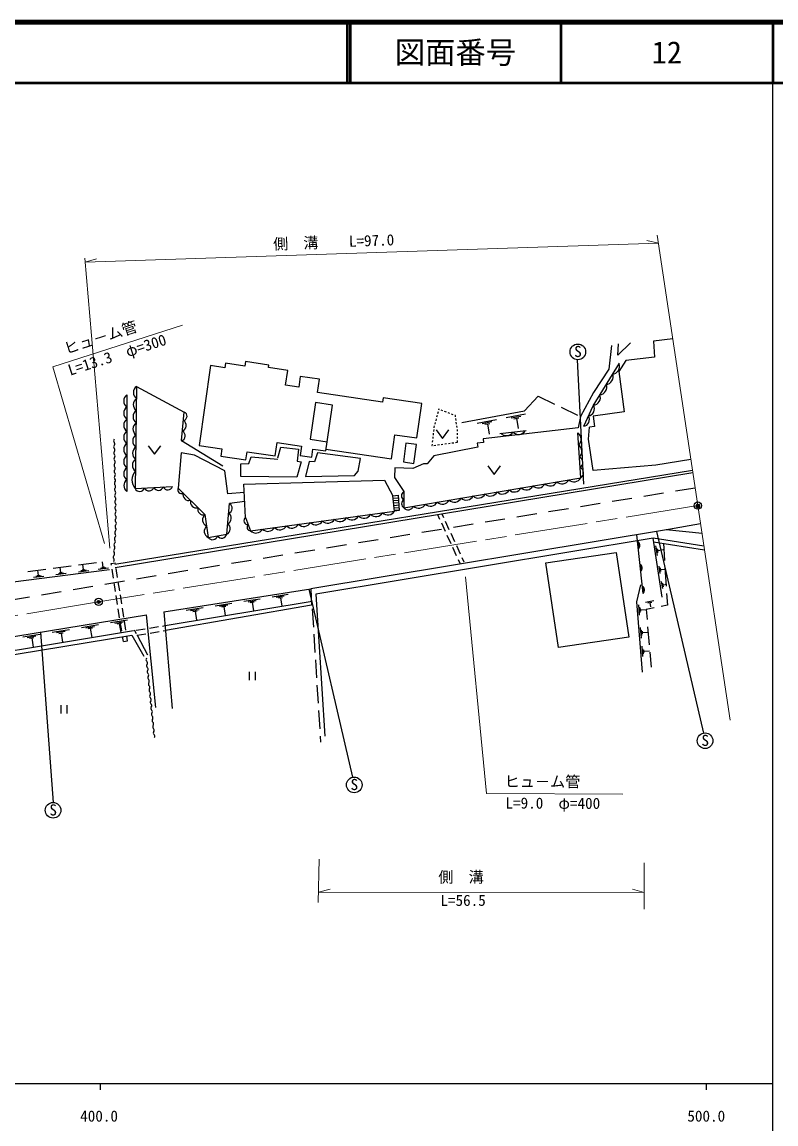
# Model space of a CAD drawing. Units: millimetres, scale not verified. Extents: x 40000 to 680000, y 20000 to 380000.
# Drawn here: x 455132 to 579500, y 198357 to 380000 of the extents above; entities that cross this region are included whole.
import ezdxf
from ezdxf.enums import TextEntityAlignment as Align

# ---------------------------------------------------------------- set-up
doc = ezdxf.new("R2010")
doc.units = ezdxf.units.MM
doc.header["$LTSCALE"] = 1000
doc.header["$PDMODE"] = 32
doc.header["$PDSIZE"] = 500
doc.linetypes.add('CHAIN', pattern=[18.5, 12, -1.5, 3.5, -1.5])
for name, color, linetype, lineweight in [('M-BGD', 7, 'Continuous', 25), ('M-BMK', 2, 'CHAIN', 13), ('M-BMK-SRVR', 3, 'Continuous', 25), ('M-STR-HTXT', 7, 'Continuous', 13), ('M-STR-STRC', 7, 'Continuous', 25), ('M-TTL', 2, 'Continuous', 140), ('M-TTL-BAND', 7, 'Continuous', 25), ('M-TTL-LINE', 7, 'Continuous', 50)]:
    doc.layers.add(name, color=color, linetype=linetype, lineweight=lineweight)
doc.layers.add('M-OTRS', color=6, linetype='Continuous')
doc.layers.add('M-TTL-TXT', color=7, linetype='Continuous')
doc.styles.add('ＭＳ ゴシック', font='')
doc.styles.get('ＭＳ ゴシック').set_extended_font_data('MS Gothic')

msp = doc.modelspace()

# ---------------------------------------------------------------- hatches: boundary and pattern name
at = {"layer": 'M-BGD'}
for points in [[(556800, 293174, 0.5), (556675, 294368)], [(557189, 289465, 0.5), (557064, 290658)], [(557571, 285815, 0.5), (557446, 287008)]]:
    msp.add_hatch(color=256, dxfattribs=at).paths.add_polyline_path(points)

# ---------------------------------------------------------------- linework, layer by layer
for p, q in [((488588, 323021), (486248, 323370)), ((549332, 316739), (553669, 323779)), ((474024, 319937), (473787, 303116)), ((474024, 319937), (481900, 315708)), ((472402, 318537), (472418, 302626)), ((540278, 318326), (538025, 315916)), ((540278, 318326), (542984, 317031)), ((523869, 316167), (523830, 316020)), ((524007, 316115), (523869, 316167)), ((544067, 316514), (546773, 315219)), ((547783, 313360), (549332, 316739)), ((481447, 310993), (481900, 315708)), ((523444, 314571), (523367, 314281)), ((523598, 315150), (523521, 314860)), ((523752, 315730), (523675, 315440)), ((524569, 315903), (524288, 316009)), ((525130, 315692), (524849, 315798)), ((525692, 315480), (525411, 315586)), ((526253, 315269), (525972, 315374)), ((526609, 315134), (526534, 315163)), ((526641, 314918), (526609, 315134)), ((526729, 314324), (526685, 314621)), ((527691, 313973), (538025, 315916)), ((530215, 313896), (533416, 314498)), ((534995, 314815), (538196, 315416)), ((535836, 314752), (537436, 315053)), ((536276, 314614), (537076, 314764)), ((536676, 314689), (536997, 312982)), ((523038, 312820), (523004, 312522)), ((523080, 313201), (523071, 313119)), ((523136, 313411), (523080, 313201)), ((523290, 313991), (523213, 313701)), ((523421, 312761), (524471, 311361)), ((524471, 311361), (525521, 312761)), ((526816, 313730), (526773, 314027)), ((526904, 313137), (526860, 313434)), ((526966, 312713), (526947, 312840)), ((526966, 312541), (526966, 312713)), ((531056, 313834), (532656, 314134)), ((531496, 313695), (532296, 313846)), ((531896, 313771), (532217, 312064)), ((533953, 312194), (538296, 312645)), ((548558, 311238), (548730, 313243)), ((481447, 310993), (488253, 306857)), ((522838, 311032), (522804, 310733)), ((522904, 311628), (522871, 311330)), ((522971, 312224), (522938, 311926)), ((526054, 310620), (526352, 310660)), ((526649, 310699), (526946, 310739)), ((526966, 311941), (526966, 312241)), ((526966, 311341), (526966, 311641)), ((526966, 310741), (526966, 311041)), ((547295, 304872), (546797, 312268)), ((549360, 306085), (548558, 311238)), ((475929, 310142), (476979, 308742)), ((476979, 308742), (478029, 310142)), ((497310, 308136), (497836, 309938)), ((503862, 308980), (503393, 307516)), ((510977, 308042), (503862, 308980)), ((522771, 310435), (522742, 310178)), ((522742, 310178), (522783, 310184)), ((530304, 309936), (523071, 308490)), ((523081, 310223), (523378, 310263)), ((523675, 310303), (523973, 310342)), ((524270, 310382), (524567, 310422)), ((524865, 310461), (525162, 310501)), ((525459, 310541), (525757, 310580)), ((492541, 307209), (492917, 308342)), ((492917, 308342), (497348, 307929)), ((501178, 307518), (500445, 304963)), ((502511, 307554), (501872, 305076)), ((503393, 307516), (502511, 307554)), ((510583, 305958), (510977, 308042)), ((521353, 307195), (519579, 306406)), ((521944, 307166), (521353, 307195)), ((523071, 308490), (521944, 307166)), ((565476, 307881), (559709, 306929)), ((565752, 306050), (470424, 290557)), ((565808, 305677), (470502, 290035)), ((501872, 305076), (509982, 305245)), ((509982, 305245), (510583, 305958)), ((531976, 306825), (533026, 305425)), ((533026, 305425), (534076, 306825)), ((559709, 306929), (549360, 306085)), ((473787, 303116), (479969, 303462)), ((500445, 304963), (491246, 305113)), ((491717, 303812), (514918, 304456)), ((491993, 298342), (491717, 303812)), ((514918, 304456), (516326, 301922)), ((516559, 304919), (518115, 302587)), ((518121, 299944), (547295, 304872)), ((480904, 303160), (485312, 298825)), ((517189, 301935), (516333, 301860)), ((517213, 301535), (516374, 301462)), ((518115, 302587), (518121, 299944)), ((560953, 302323), (557696, 301794)), ((566184, 303174), (562927, 302644)), ((488898, 295577), (489361, 300639)), ((491860, 300983), (489360, 300620)), ((517237, 301136), (516415, 301064)), ((517262, 300736), (516456, 300666)), ((517286, 300337), (516497, 300268)), ((517310, 299938), (516538, 299870)), ((545259, 299772), (542002, 299242)), ((550491, 300622), (547233, 300093)), ((555722, 301473), (552465, 300943)), ((485312, 298825), (485838, 295052)), ((491993, 298342), (492810, 296136)), ((492810, 296136), (516588, 299395)), ((517334, 299538), (516580, 299472)), ((524062, 298004), (523711, 298768)), ((524698, 298297), (524427, 298885)), ((534797, 298071), (531539, 297541)), ((540028, 298921), (536771, 298392)), ((524334, 296370), (521077, 295840)), ((524982, 296006), (524355, 297368)), ((525618, 296298), (524991, 297661)), ((529565, 297220), (526308, 296691)), ((567308, 295708), (561383, 296273)), ((485838, 295052), (488898, 295577)), ((513871, 294669), (510614, 294139)), ((519103, 295519), (515845, 294989)), ((525902, 294007), (525275, 295370)), ((526538, 294300), (525911, 295663)), ((557571, 285815), (556559, 295473)), ((560708, 285168), (559222, 294910)), ((559309, 294335), (567714, 293013)), ((503409, 292967), (500152, 292438)), ((508640, 293818), (505383, 293288)), ((526822, 292009), (526195, 293371)), ((527458, 292302), (526831, 293664)), ((559951, 292073), (559706, 293677)), ((559996, 292490), (559874, 293292)), ((560073, 292707), (560011, 293108)), ((560042, 292908), (560897, 293038)), ((560928, 294080), (561115, 291214)), ((464426, 290515), (467401, 290899)), ((468508, 290099), (468392, 291026)), ((469829, 290740), (470521, 290848)), ((469869, 290489), (469829, 290740)), ((470560, 290597), (470521, 290848)), ((492946, 291266), (489689, 290737)), ((498177, 292117), (494920, 291587)), ((527450, 290646), (527115, 291373)), ((528085, 290939), (527751, 291666)), ((469582, 289684), (431819, 284954)), ((456095, 289442), (459070, 289825)), ((457838, 288746), (457724, 289652)), ((460260, 289978), (463236, 290362)), ((462430, 289091), (460710, 288875)), ((461985, 289151), (461126, 289044)), ((461756, 289239), (461326, 289185)), ((461541, 289212), (461426, 290129)), ((466163, 289558), (464424, 289341)), ((465714, 289620), (464844, 289511)), ((465482, 289709), (465047, 289654)), ((465265, 289681), (465148, 290609)), ((469407, 289976), (467668, 289758)), ((468958, 290037), (468088, 289928)), ((468726, 290126), (468291, 290072)), ((470210, 288315), (469977, 289797)), ((470901, 288424), (470669, 289905)), ((482484, 289565), (479226, 289036)), ((487715, 290416), (484458, 289886)), ((560403, 289109), (560221, 290302)), ((560516, 289431), (560425, 290028)), ((560471, 289730), (561107, 289827)), ((561193, 290017), (561389, 287023)), ((458716, 288625), (457016, 288413)), ((458277, 288686), (457427, 288579)), ((458050, 288772), (457625, 288719)), ((472025, 287841), (468771, 287292)), ((470551, 286142), (470318, 287624)), ((471242, 286250), (471010, 287732)), ((475927, 288499), (473997, 288174)), ((477252, 288715), (475927, 288499)), ((556527, 284450), (557228, 287227)), ((560819, 286599), (560637, 287791)), ((560932, 286921), (560841, 287517)), ((560887, 287219), (561523, 287316)), ((456346, 285195), (453092, 284646)), ((461573, 286077), (458319, 285528)), ((466799, 286959), (463545, 286410)), ((470892, 283968), (470659, 285450)), ((471584, 284077), (471351, 285559)), ((478537, 282778), (502760, 286552)), ((496390, 285256), (499034, 285668)), ((497079, 285183), (498400, 285389)), ((503607, 285668), (505097, 262258)), ((561467, 285826), (561596, 283859)), ((471925, 281903), (471692, 283385)), ((478733, 280527), (502994, 284510)), ((482227, 283050), (484993, 283480)), ((486989, 283792), (489714, 284216)), ((487699, 283716), (489061, 283928)), ((488068, 283587), (488749, 283694)), ((488408, 283641), (488635, 282188)), ((491710, 284527), (494394, 284945)), ((492409, 284453), (493751, 284662)), ((492773, 284326), (493443, 284431)), ((493108, 284378), (493331, 282947)), ((497437, 285058), (498097, 285161)), ((497767, 285110), (497987, 283700)), ((557456, 272834), (556527, 284450)), ((557008, 282222), (556869, 283953)), ((557089, 282664), (557019, 283529)), ((557979, 284395), (559357, 284632)), ((559407, 283435), (558092, 283180)), ((558355, 284271), (559044, 284389)), ((558700, 284330), (558826, 283595)), ((561596, 283859), (560585, 283663)), ((471233, 281795), (471001, 283277)), ((477195, 267019), (475679, 282263)), ((478537, 282778), (479926, 266850)), ((482947, 282973), (484330, 283188)), ((483322, 282842), (484013, 282950)), ((483667, 282896), (483897, 281421)), ((503007, 283265), (503193, 280271)), ((557187, 282889), (557152, 283322)), ((557169, 283106), (558092, 283180)), ((558092, 283180), (558231, 281525)), ((460103, 279431), (462942, 279892)), ((464932, 280215), (467740, 280671)), ((465664, 280142), (467068, 280370)), ((466046, 280012), (466748, 280125)), ((466397, 280068), (466640, 278571)), ((469730, 280994), (472507, 281444)), ((470454, 280921), (471843, 281147)), ((470831, 280792), (471526, 280905)), ((471179, 280849), (471419, 279367)), ((471574, 279622), (471342, 281103)), ((472266, 279730), (472033, 281212)), ((473657, 279790), (473969, 279205)), ((473964, 279771), (475446, 280001)), ((476138, 280108), (477620, 280338)), ((478294, 280442), (478734, 280520)), ((557309, 278452), (557168, 280213)), ((557392, 278901), (557321, 279782)), ((558331, 280329), (558582, 277339)), ((455243, 278643), (458113, 279109)), ((455991, 278568), (457426, 278801)), ((456381, 278435), (457099, 278551)), ((456740, 278493), (456988, 276962)), ((460843, 279357), (462263, 279588)), ((461229, 279226), (461939, 279341)), ((461584, 279283), (461829, 277769)), ((471845, 277894), (471721, 278684)), ((471845, 277894), (472537, 278002)), ((472537, 278002), (472413, 278793)), ((473267, 278933), (475204, 275458)), ((474097, 278948), (474106, 278950)), ((474106, 278950), (475562, 279176)), ((474106, 278950), (475852, 275683)), ((476254, 279283), (477736, 279513)), ((478428, 279620), (478807, 279687)), ((503268, 279073), (503454, 276079)), ((557491, 279131), (557456, 279571)), ((557474, 279351), (558413, 279426)), ((557552, 275388), (557414, 277119)), ((557633, 275830), (557564, 276696)), ((557731, 276056), (557696, 276489)), ((557714, 276272), (558637, 276346)), ((558682, 276144), (558892, 273637)), ((503529, 274881), (503715, 271887)), ((492586, 272886), (492586, 271486)), ((493636, 271486), (493636, 272886)), ((503789, 270690), (503976, 267695)), ((461546, 267402), (461546, 266002)), ((462596, 266002), (462596, 267402)), ((504050, 266498), (504237, 263503)), ((504311, 262306), (504375, 261284))]:
    msp.add_line(p, q, dxfattribs=at)
for points in [[(562477, 327799), (559287, 327374), (559465, 324758), (554719, 324214), (553563, 322379), (554451, 315724), (549329, 315040), (549554, 313353), (548730, 313243)], [(555500, 327142), (553417, 325095), (553510, 326954)], [(552365, 326691), (551952, 322786), (549383, 318924), (547270, 314982), (546866, 313108)], [(486248, 323370), (484347, 310191), (488085, 309652), (487913, 308457), (492062, 307858), (492250, 309167), (496880, 308499), (497193, 310668), (501226, 310086), (501004, 308546), (502933, 308268), (503125, 309603), (505226, 309300), (505447, 310826)], [(505268, 309590), (516056, 307981), (516651, 311972), (520245, 311435), (521092, 317112), (514714, 318064), (514605, 317334), (503872, 318936), (504196, 321107), (501035, 321579), (500769, 319802), (498617, 320123), (498982, 322571), (495774, 323050), (495836, 323465), (491995, 324038), (491882, 323278), (488697, 323753), (488588, 323021)], [(546866, 313108), (531209, 311278), (531275, 310713), (530228, 310590), (530304, 309936)], [(491786, 302445), (489077, 302219), (488570, 306021), (483585, 308583), (481361, 308978), (480904, 303160)], [(497836, 309938), (500765, 309600), (500533, 307592), (501178, 307518)], [(491246, 305113), (491228, 307197), (492541, 307209)], [(519579, 306406), (516626, 306529), (516559, 304919)], [(567075, 297256), (561776, 296338), (502760, 286552)], [(567627, 293588), (559222, 294910), (503607, 285668)], [(502760, 286552), (502887, 283870), (478807, 279687)], [(388368, 269084), (408632, 271837), (432854, 275305), (475679, 282263)], [(427330, 272244), (435136, 273352), (473520, 279717)], [(427330, 271490), (432013, 272154), (473267, 278933)]]:
    msp.add_lwpolyline(points, dxfattribs=at)
for points in [[(503569, 317262), (502649, 311255), (505447, 310826), (506366, 316834)], [(518461, 310588), (518038, 307491), (519761, 307256), (520184, 310353)], [(516326, 301922), (517185, 302002), (517338, 299473), (516588, 299395)], [(553154, 292580), (555224, 278598), (543612, 276879), (541542, 290861)]]:
    msp.add_lwpolyline(points, close=True, dxfattribs=at)
for points in [[(556800, 293174, 0.5), (556675, 294368)], [(557189, 289465, 0.5), (557064, 290658)], [(557571, 285815, 0.5), (557446, 287008)]]:
    msp.add_lwpolyline(points, format="xyb", close=True, dxfattribs=at)
for centre, radius, start, end in [((552435, 323206), 1250, 275.23683, 21.49703), ((551386, 321504), 1250, 275.23683, 21.49703), ((474760, 318926), 1250, 126.05967, 232.31987), ((550337, 319801), 1250, 275.23683, 21.49703), ((473153, 317538), 1250, 126.92983, 233.19003), ((474732, 316927), 1250, 126.05967, 232.31987), ((549288, 318098), 1250, 275.23683, 21.49703), ((473155, 315538), 1250, 126.92983, 233.19003), ((548299, 316265), 1250, 281.80755, 28.06775), ((473157, 313538), 1250, 126.92983, 233.19003), ((474704, 314927), 1250, 126.05967, 232.31987), ((481163, 313477), 1037, 294.6005, 54.41485), ((481640, 315023), 714, 280.25181, 68.76354), ((547609, 314457), 1112, 278.98882, 31.69781), ((473159, 311538), 1250, 126.92983, 233.19003), ((474675, 312927), 1250, 126.05967, 232.31987), ((481228, 311791), 828, 285.30349, 63.71186), ((537042, 313268), 1250, 222.79294, 329.05314), ((470591, 310989), 362, 137.5161, 224.72173), ((470076, 310478), 362, 317.5161, 44.72173), ((474647, 310927), 1250, 126.05967, 232.31987), ((535052, 313062), 1250, 222.79294, 329.05314), ((546116, 311219), 1250, 310.72469, 56.98489), ((470611, 309979), 362, 137.5161, 224.72173), ((470631, 308969), 362, 137.5161, 224.72173), ((470096, 309469), 362, 317.5161, 44.72173), ((473161, 309538), 1250, 126.92983, 233.19003), ((474619, 308927), 1250, 126.05967, 232.31987), ((546250, 309224), 1250, 310.72469, 56.98489), ((470650, 307959), 362, 137.5161, 224.72173), ((470670, 306949), 362, 137.5161, 224.72173), ((470115, 308459), 362, 317.5161, 44.72173), ((470135, 307449), 362, 317.5161, 44.72173), ((473163, 307538), 1250, 126.92983, 233.19003), ((474591, 306928), 1250, 126.05967, 232.31987), ((546657, 307388), 978, 302.40736, 65.30221), ((470690, 305940), 362, 137.5161, 224.72173), ((470709, 304930), 362, 137.5161, 224.72173), ((470155, 306439), 362, 317.5161, 44.72173), ((470175, 305429), 362, 317.5161, 44.72173), ((473165, 305538), 1250, 126.92983, 233.19003), ((475379, 304505), 2113, 137.28601, 221.09353), ((546791, 305688), 959, 301.73293, 65.97665), ((470729, 303920), 362, 137.5161, 224.72173), ((470194, 304420), 362, 317.5161, 44.72173), ((470214, 303410), 362, 317.5161, 44.72173), ((473102, 303582), 1176, 125.69027, 234.4296), ((477634, 303626), 828, 204.00608, 342.41444), ((479179, 303713), 828, 204.00608, 342.41444), ((538296, 304113), 1250, 226.45773, 332.71794), ((540268, 304446), 1250, 226.45773, 332.71794), ((542240, 304779), 1250, 226.45773, 332.71794), ((544212, 305112), 1250, 226.45773, 332.71794), ((546184, 305445), 1250, 226.45773, 332.71794), ((470749, 302910), 362, 137.5161, 224.72173), ((470769, 301900), 362, 137.5161, 224.72173), ((470234, 302400), 362, 317.5161, 44.72173), ((470253, 301390), 362, 317.5161, 44.72173), ((474543, 303452), 828, 204.00608, 342.41444), ((476088, 303539), 828, 204.00608, 342.41444), ((481397, 302863), 576, 148.95209, 302.00726), ((482659, 302113), 993, 164.65587, 286.30348), ((518469, 301914), 760, 117.75878, 242.48568), ((526463, 302114), 1250, 226.45773, 332.71794), ((528436, 302447), 1250, 226.45773, 332.71794), ((530408, 302780), 1250, 226.45773, 332.71794), ((532380, 303114), 1250, 226.45773, 332.71794), ((534352, 303447), 1250, 226.45773, 332.71794), ((536324, 303780), 1250, 226.45773, 332.71794), ((470788, 300891), 362, 137.5161, 224.72173), ((470808, 299881), 362, 137.5161, 224.72173), ((470273, 300380), 362, 317.5161, 44.72173), ((483896, 300897), 993, 164.65587, 286.30348), ((485000, 299645), 878, 160.12241, 290.83694), ((488922, 299859), 878, 289.4113, 60.12582), ((518500, 300593), 752, 120.55344, 239.69102), ((518835, 300481), 893, 216.9293, 342.24637), ((520547, 301115), 1250, 226.45773, 332.71794), ((522519, 301448), 1250, 226.45773, 332.71794), ((524491, 301781), 1250, 226.45773, 332.71794), ((470828, 298871), 362, 137.5161, 224.72173), ((470847, 297861), 362, 137.5161, 224.72173), ((470293, 299371), 362, 317.5161, 44.72173), ((470313, 298361), 362, 317.5161, 44.72173), ((486069, 297956), 1153, 131.06768, 244.79326), ((488653, 298212), 993, 293.94476, 55.59236), ((492416, 297814), 676, 128.69625, 271.95447), ((505588, 298645), 1250, 224.67431, 330.93451), ((507569, 298916), 1250, 224.67431, 330.93451), ((509551, 299188), 1250, 224.67431, 330.93451), ((511532, 299459), 1250, 224.67431, 330.93451), ((513513, 299731), 1250, 224.67431, 330.93451), ((515495, 300003), 1250, 224.67431, 330.93451), ((470783, 295832), 362, 132.8367, 220.04234), ((470846, 296840), 362, 132.8367, 220.04234), ((470291, 296374), 362, 312.8367, 40.04234), ((470332, 297351), 362, 317.5161, 44.72173), ((486310, 296066), 1119, 130.8319, 245.02903), ((488495, 296485), 993, 293.94476, 55.59236), ((492822, 296711), 574, 131.83595, 268.81477), ((493699, 297015), 1250, 224.67431, 330.93451), ((495680, 297287), 1250, 224.67431, 330.93451), ((497662, 297558), 1250, 224.67431, 330.93451), ((499643, 297830), 1250, 224.67431, 330.93451), ((501625, 298101), 1250, 224.67431, 330.93451), ((503606, 298373), 1250, 224.67431, 330.93451), ((470721, 294824), 362, 132.8367, 220.04234), ((470166, 294358), 362, 312.8367, 40.04234), ((470228, 295366), 362, 312.8367, 40.04234), ((486561, 295531), 868, 213.58338, 345.9108), ((488101, 295733), 812, 210.53462, 348.95956), ((470595, 292808), 362, 132.8367, 220.04234), ((470040, 292342), 362, 312.8367, 40.04234), ((470658, 293816), 362, 132.8367, 220.04234), ((470103, 293350), 362, 312.8367, 40.04234), ((470533, 291800), 362, 132.8367, 220.04234), ((469978, 291334), 362, 312.8367, 40.04234), ((475937, 274895), 362, 142.13102, 229.33666), ((475465, 274345), 362, 322.13102, 49.33666), ((476038, 273890), 362, 142.13102, 229.33666), ((476139, 272885), 362, 142.13102, 229.33666), ((475565, 273340), 362, 322.13102, 49.33666), ((475666, 272335), 362, 322.13102, 49.33666), ((476240, 271880), 362, 142.13102, 229.33666), ((476341, 270875), 362, 142.13102, 229.33666), ((475767, 271330), 362, 322.13102, 49.33666), ((476441, 269870), 362, 142.13102, 229.33666), ((475868, 270325), 362, 322.13102, 49.33666), ((476542, 268865), 362, 142.13102, 229.33666), ((475969, 269320), 362, 322.13102, 49.33666), ((476643, 267860), 362, 142.13102, 229.33666), ((476070, 268315), 362, 322.13102, 49.33666), ((476744, 266855), 362, 142.13102, 229.33666), ((476171, 267310), 362, 322.13102, 49.33666), ((476845, 265850), 362, 142.13102, 229.33666), ((476272, 266305), 362, 322.13102, 49.33666), ((476373, 265301), 362, 322.13102, 49.33666), ((476946, 264846), 362, 142.13102, 229.33666), ((477047, 263841), 362, 142.13102, 229.33666), ((476474, 264296), 362, 322.13102, 49.33666), ((476575, 263291), 362, 322.13102, 49.33666), ((477148, 262836), 362, 142.13102, 229.33666), ((476675, 262286), 362, 322.13102, 49.33666)]:
    msp.add_arc(centre, radius, start, end, dxfattribs=at)
at = {"layer": 'M-BMK'}
for p, q in [((566618, 300291), (467773, 284421)), ((467773, 284421), (358789, 266487))]:
    msp.add_line(p, q, dxfattribs=at)
at = {"layer": 'M-BMK-SRVR'}
for centre in [(566618, 300291), (467773, 284421)]:
    msp.add_circle(centre, 600, dxfattribs=at)
for p in [(566618, 300291), (467773, 284421)]:
    msp.add_point(p, dxfattribs=at)
at = {"layer": 'M-OTRS'}
msp.add_point((566615, 300153), dxfattribs=at)
at = {"layer": 'M-STR-HTXT'}
for p, q in [((465540, 340418), (560103, 343571)), ((560103, 343571), (558187, 344008)), ((566618, 300291), (559907, 344874)), ((469600, 293282), (465481, 341103)), ((465540, 340418), (467423, 340981)), ((571937, 264944), (566618, 300291)), ((504134, 241982), (504008, 234844)), ((557737, 241391), (557737, 233788)), ((504038, 236540), (505938, 237040)), ((504038, 236540), (557737, 236539)), ((557737, 236539), (555837, 237039))]:
    msp.add_line(p, q, dxfattribs=at)
for points in [[(468764, 294050), (460204, 323177), (481596, 330015)], [(528271, 288549), (531769, 252827), (554227, 252700)]]:
    msp.add_lwpolyline(points, dxfattribs=at)
at = {"layer": 'M-STR-STRC'}
for p, q in [((547782, 303831), (546776, 324343)), ((559771, 296006), (567530, 262786)), ((502425, 286500), (509666, 255516)), ((458180, 279430), (460292, 251353))]:
    msp.add_line(p, q, dxfattribs=at)
for centre in [(546814, 325633), (567808, 261526), (509932, 254254), (460251, 250064)]:
    msp.add_circle(centre, 1290, dxfattribs=at)
at = {"layer": 'M-TTL'}
msp.add_line((680000, 380000), (40000, 380000), dxfattribs=at)
at = {"layer": 'M-TTL-BAND'}
for p, q in [((579000, 20000), (579000, 370000)), ((40000, 205000), (579000, 205000)), ((468000, 205000), (468000, 204000)), ((568000, 205000), (568000, 204000))]:
    msp.add_line(p, q, dxfattribs=at)
at = {"layer": 'M-TTL-LINE'}
for p, q in [((508747, 380000), (508747, 370000)), ((509247, 380000), (509247, 370000)), ((543997, 380000), (543997, 370000)), ((579000, 380000), (579000, 370000)), ((40000, 370000), (680000, 370000))]:
    msp.add_line(p, q, dxfattribs=at)

# ---------------------------------------------------------------- texts
at = {"layer": 'M-STR-HTXT', "style": 'ＭＳ ゴシック'}
for s, rotation, p in [('側\u3000溝\u3000\u3000L=97.0', 2.069, (496606, 341933)), ('側\u3000溝', 0.158, (523806, 237586)), ('L=56.5', 0.158, (524152, 233743))]:
    msp.add_text(s, height=1833, rotation=rotation, dxfattribs=at).set_placement(p, align=Align.BOTTOM_LEFT)
for s, rotation, p in [('ヒュ－ム管', 17.825, (468527, 326612)), ('L=13.3\u3000φ=300', 17.825, (471260, 323754)), ('ヒュ－ム管', 359.775, (540977, 253335)), ('L=9.0\u3000φ=400', 359.775, (542689, 249770))]:
    msp.add_text(s, height=1833, rotation=rotation, dxfattribs=at).set_placement(p, align=Align.BOTTOM_CENTER)
at = {"layer": 'M-STR-STRC', "style": 'ＭＳ ゴシック'}
for p in [(546833, 324226), (567827, 260119), (509951, 252847), (460270, 248657)]:
    msp.add_text('S', height=1833, dxfattribs=at).set_placement(p, align=Align.BOTTOM_CENTER)
at = {"layer": 'M-TTL-BAND', "style": 'ＭＳ ゴシック'}
for s, p in [('400.0', (467844, 198195)), ('500.0', (568000, 198195))]:
    msp.add_text(s, height=1833, dxfattribs=at).set_placement(p, align=Align.BOTTOM_CENTER)
at = {"layer": 'M-TTL-TXT', "style": 'ＭＳ ゴシック'}
for s, p in [('図面番号', (526622, 375000)), ('12', (561497, 375000))]:
    msp.add_text(s, height=3666, dxfattribs=at).set_placement(p, align=Align.MIDDLE_CENTER)

doc.saveas('drawing.dxf')
